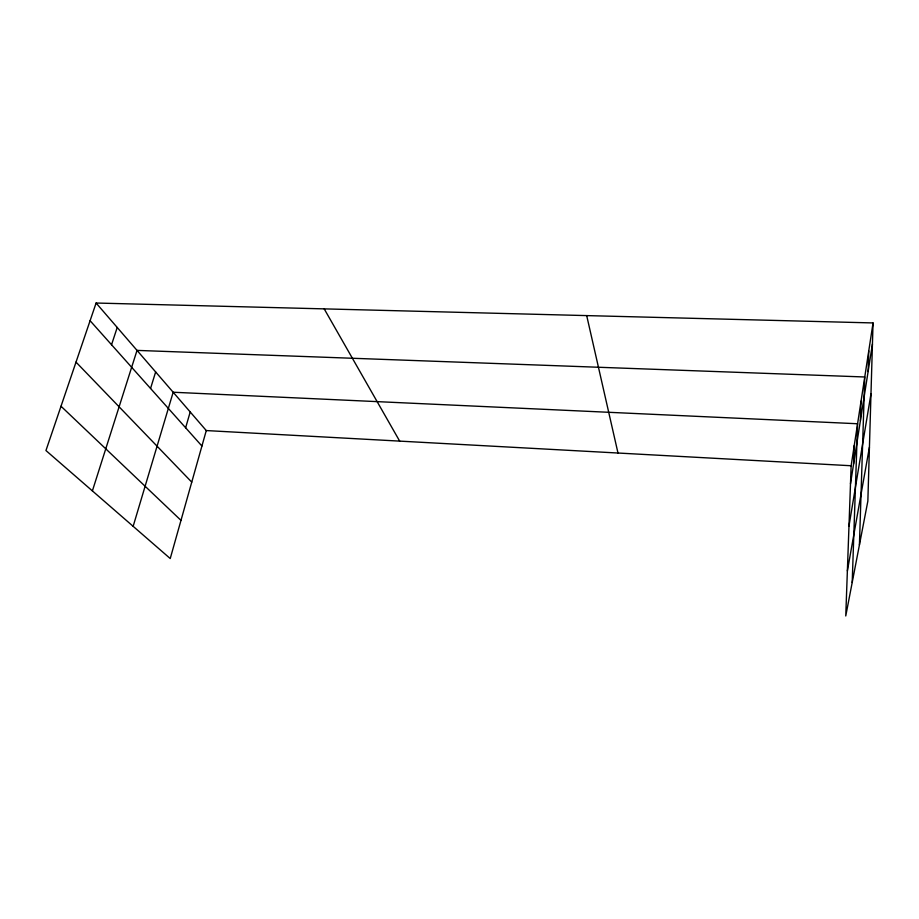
<?xml version="1.0" encoding="UTF-8"?>
<svg xmlns="http://www.w3.org/2000/svg" width="919" height="919" viewBox="0 0 919 919"><rect width="100%" height="100%" fill="white"/><g stroke="black" fill="none" stroke-linecap="round" stroke-linejoin="round"><path stroke-width="1.38" d="M873.05 322.937L867.858 501.085L845.756 615.971L851.143 465.749L873.05 322.937L96.104 303.029L45.95 450.54L170.233 558.545L206.281 430.563L96.104 303.029M868.122 371.54L868.754 350.978M860.402 420.684L861.046 401.189M859.426 544.933L864.756 376.985L137.023 350.392L92.394 490.895M852.2 582.497L857.588 423.751L173.174 392.241L133.152 526.311M853.613 463.957L854.256 445.451M850.489 483.785L872.43 344.074M848.984 526.013L870.982 393.826M847.375 570.929L869.431 447.174M185.627 427.772L190.21 411.965M150.555 388.461L155.644 371.942M111.544 344.74L117.218 327.474M206.281 430.563L851.143 465.749M61.01 406.244L180.986 520.372M76.013 362.12L191.749 482.13M90.096 320.708L201.916 446.025M324.2 308.876L399.673 441.12M586.69 315.596L617.993 453.033"/></g></svg>
